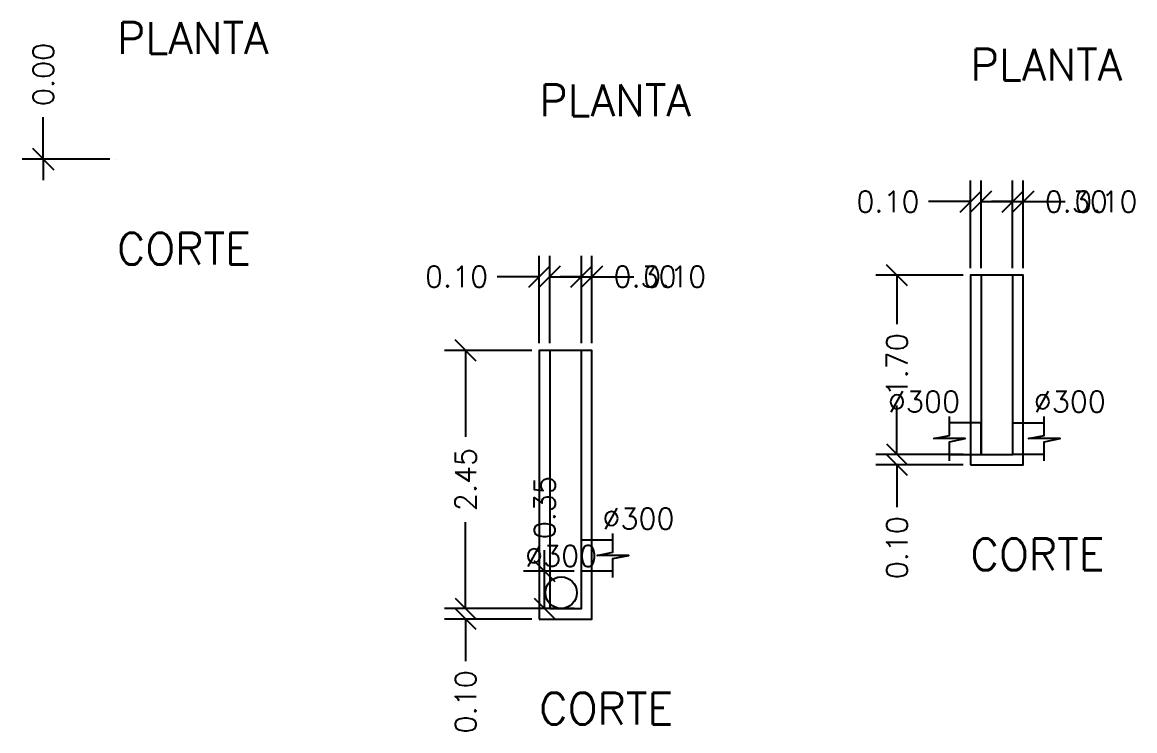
# Model space of a CAD drawing. Extents: x -6997814 to 14282083, y -16 to 289481930.
# Drawn here: x 363481.06 to 363491.63, y 7352390.85 to 7352397.58 of the extents above; entities that cross this region are included whole.
import ezdxf
from ezdxf.enums import TextEntityAlignment as Align

# ---------------------------------------------------------------- set-up
doc = ezdxf.new("R2010")
doc.units = 0
doc.header["$LTSCALE"] = 6.5
doc.header["$PDMODE"] = 3
doc.header["$PDSIZE"] = -0.3
doc.layers.get('0').update_dxf_attribs({"linetype": 'CONTINUOUS'})
doc.layers.get('Defpoints').update_dxf_attribs({"linetype": 'CONTINUOUS'})
for name, color, linetype in [('DETALHE_POCO_COT', 8, 'CONTINUOUS'), ('DETALHE_POCO_FOR', 7, 'CONTINUOUS'), ('DETALHE_POCO_TIT', 5, 'CONTINUOUS'), ('DETALHE_POCO_TUB', 4, 'CONTINUOUS'), ('DETALHE_POCO_TXT', 7, 'CONTINUOUS')]:
    doc.layers.add(name, color=color, linetype=linetype)
doc.styles.add('ROMANS', font='romans.shx')
doc.styles.get("Standard").update_dxf_attribs({"font": 'simplex.shx'})
doc.dimstyles.get("Standard").update_dxf_attribs({"dimtxt": 0.18, "dimasz": 0.18, "dimexe": 0.18, "dimexo": 0.0625, "dimgap": 0.09, "dimtad": 0, "dimtih": 1, "dimtoh": 1, "dimdec": 4, "dimzin": 0, "dimdsep": 46, "dimtxsty": 'Standard', "dimcen": 0.09, "dimadec": 0, "dimazin": 0, "dimtfac": 1, "dimtdec": 4, "dimtofl": 0, "dimtmove": 0, "dimatfit": 3, "dimfxl": 1, "dimtolj": 1, "dimtzin": 0, "dimarcsym": 0})

# ---------------------------------------------------------------- blocks, each defined once
blk = doc.blocks.new('_OBLIQUE')
at = {"color": 0, "linetype": 'ByBlock'}
blk.add_line((-0.5, -0.5), (0.5, 0.5), dxfattribs=at)
blk = doc.blocks.new('*D293')
at = {"layer": 'Defpoints', "color": 0, "lineweight": -2, "transparency": 16777216}
for p in [(363481.261, 7352396.281), (363481.961, 7352396.281), (363481.961, 7352396.281)]:
    blk.add_point(p, dxfattribs=at)
at = {"layer": 'DETALHE_POCO_COT', "color": 0, "lineweight": -2, "transparency": 16777216}
for p, q in [((363481.261, 7352396.281), (363481.261, 7352396.681)), ((363481.892, 7352396.281), (363481.061, 7352396.281)), ((363481.892, 7352396.281), (363481.061, 7352396.281)), ((363481.261, 7352396.281), (363481.261, 7352396.081))]:
    blk.add_line(p, q, dxfattribs=at)
at = {"layer": 'DETALHE_POCO_COT', "color": 0, "lineweight": -2, "transparency": 16777216, "xscale": 0.2, "yscale": 0.2, "zscale": 0.2}
for rotation in [90, 270]:
    blk.add_blockref('_OBLIQUE', (363481.261, 7352396.281), dxfattribs=dict(at, rotation=rotation))
at = {"layer": 'DETALHE_POCO_COT', "color": 0, "lineweight": -2, "transparency": 16777216, "insert": (363481.261, 7352397.085), "char_height": 0.2, "attachment_point": 5, "rotation": 90}
blk.add_mtext('\\A1;0.00', dxfattribs=at)
blk = doc.blocks.new('*D295')
at = {"layer": 'Defpoints', "color": 0, "lineweight": -2, "transparency": 16777216}
for p in [(363485.274, 7352394.464), (363485.974, 7352394.464), (363485.974, 7352392.014)]:
    blk.add_point(p, dxfattribs=at)
at = {"layer": 'DETALHE_POCO_COT', "color": 0, "lineweight": -2, "transparency": 16777216}
for p, q in [((363485.904, 7352394.464), (363485.074, 7352394.464)), ((363485.274, 7352394.464), (363485.274, 7352393.644)), ((363485.274, 7352392.014), (363485.274, 7352392.834)), ((363485.904, 7352392.014), (363485.074, 7352392.014))]:
    blk.add_line(p, q, dxfattribs=at)
at = {"layer": 'DETALHE_POCO_COT', "color": 0, "lineweight": -2, "transparency": 16777216, "xscale": 0.2, "yscale": 0.2, "zscale": 0.2}
for p, rotation in [((363485.274, 7352394.464), 90), ((363485.274, 7352392.014), 270)]:
    blk.add_blockref('_OBLIQUE', p, dxfattribs=dict(at, rotation=rotation))
at = {"layer": 'DETALHE_POCO_COT', "color": 0, "lineweight": -2, "transparency": 16777216, "insert": (363485.274, 7352393.239), "char_height": 0.2, "attachment_point": 5, "rotation": 90}
blk.add_mtext('\\A1;2.45', dxfattribs=at)
blk = doc.blocks.new('*D296')
at = {"layer": 'Defpoints', "color": 0, "lineweight": -2, "transparency": 16777216}
for p in [(363486.074, 7352395.164), (363485.974, 7352394.464), (363486.074, 7352394.464)]:
    blk.add_point(p, dxfattribs=at)
at = {"layer": 'DETALHE_POCO_COT', "color": 0, "lineweight": -2, "transparency": 16777216}
for p, q in [((363485.974, 7352394.533), (363485.974, 7352395.364)), ((363486.074, 7352394.533), (363486.074, 7352395.364)), ((363485.974, 7352395.164), (363485.574, 7352395.164)), ((363486.074, 7352395.164), (363486.274, 7352395.164))]:
    blk.add_line(p, q, dxfattribs=at)
at = {"layer": 'DETALHE_POCO_COT', "color": 0, "lineweight": -2, "transparency": 16777216, "xscale": 0.2, "yscale": 0.2, "zscale": 0.2}
blk.add_blockref('_OBLIQUE', (363485.974, 7352395.164), dxfattribs=at)
at = {"layer": 'DETALHE_POCO_COT', "color": 0, "lineweight": -2, "transparency": 16777216, "xscale": 0.2, "yscale": 0.2, "zscale": 0.2, "rotation": 180}
blk.add_blockref('_OBLIQUE', (363486.074, 7352395.164), dxfattribs=at)
at = {"layer": 'DETALHE_POCO_COT', "color": 0, "lineweight": -2, "transparency": 16777216, "insert": (363485.188, 7352395.164), "char_height": 0.2, "attachment_point": 5}
blk.add_mtext('\\A1;0.10', dxfattribs=at)
blk = doc.blocks.new('*D297')
at = {"layer": 'Defpoints', "color": 0, "lineweight": -2, "transparency": 16777216}
for p in [(363486.374, 7352395.164), (363486.074, 7352394.464), (363486.374, 7352394.464)]:
    blk.add_point(p, dxfattribs=at)
at = {"layer": 'DETALHE_POCO_COT', "color": 0, "lineweight": -2, "transparency": 16777216}
for p, q in [((363486.074, 7352394.533), (363486.074, 7352395.364)), ((363486.374, 7352394.533), (363486.374, 7352395.364)), ((363486.074, 7352395.164), (363486.374, 7352395.164)), ((363486.374, 7352395.164), (363486.574, 7352395.164))]:
    blk.add_line(p, q, dxfattribs=at)
at = {"layer": 'DETALHE_POCO_COT', "color": 0, "lineweight": -2, "transparency": 16777216, "xscale": 0.2, "yscale": 0.2, "zscale": 0.2, "rotation": 180}
blk.add_blockref('_OBLIQUE', (363486.074, 7352395.164), dxfattribs=at)
at = {"layer": 'DETALHE_POCO_COT', "color": 0, "lineweight": -2, "transparency": 16777216, "xscale": 0.2, "yscale": 0.2, "zscale": 0.2}
blk.add_blockref('_OBLIQUE', (363486.374, 7352395.164), dxfattribs=at)
at = {"layer": 'DETALHE_POCO_COT', "color": 0, "lineweight": -2, "transparency": 16777216, "insert": (363486.979, 7352395.164), "char_height": 0.2, "attachment_point": 5}
blk.add_mtext('\\A1;0.30', dxfattribs=at)
blk = doc.blocks.new('*D298')
at = {"layer": 'Defpoints', "color": 0, "lineweight": -2, "transparency": 16777216}
for p in [(363486.474, 7352395.164), (363486.374, 7352394.464), (363486.474, 7352394.464)]:
    blk.add_point(p, dxfattribs=at)
at = {"layer": 'DETALHE_POCO_COT', "color": 0, "lineweight": -2, "transparency": 16777216}
for p, q in [((363486.374, 7352394.533), (363486.374, 7352395.364)), ((363486.474, 7352394.533), (363486.474, 7352395.364)), ((363486.374, 7352395.164), (363486.174, 7352395.164)), ((363486.474, 7352395.164), (363486.874, 7352395.164))]:
    blk.add_line(p, q, dxfattribs=at)
at = {"layer": 'DETALHE_POCO_COT', "color": 0, "lineweight": -2, "transparency": 16777216, "xscale": 0.2, "yscale": 0.2, "zscale": 0.2}
blk.add_blockref('_OBLIQUE', (363486.374, 7352395.164), dxfattribs=at)
at = {"layer": 'DETALHE_POCO_COT', "color": 0, "lineweight": -2, "transparency": 16777216, "xscale": 0.2, "yscale": 0.2, "zscale": 0.2, "rotation": 180}
blk.add_blockref('_OBLIQUE', (363486.474, 7352395.164), dxfattribs=at)
at = {"layer": 'DETALHE_POCO_COT', "color": 0, "lineweight": -2, "transparency": 16777216, "insert": (363487.26, 7352395.164), "char_height": 0.2, "attachment_point": 5}
blk.add_mtext('\\A1;0.10', dxfattribs=at)
blk = doc.blocks.new('*D299')
at = {"layer": 'Defpoints', "color": 0, "lineweight": -2, "transparency": 16777216}
for p in [(363485.274, 7352392.014), (363485.974, 7352392.014), (363485.974, 7352391.914)]:
    blk.add_point(p, dxfattribs=at)
at = {"layer": 'DETALHE_POCO_COT', "color": 0, "lineweight": -2, "transparency": 16777216}
for p, q in [((363485.274, 7352392.014), (363485.274, 7352392.214)), ((363485.904, 7352392.014), (363485.074, 7352392.014)), ((363485.904, 7352391.914), (363485.074, 7352391.914)), ((363485.274, 7352391.914), (363485.274, 7352391.514))]:
    blk.add_line(p, q, dxfattribs=at)
at = {"layer": 'DETALHE_POCO_COT', "color": 0, "lineweight": -2, "transparency": 16777216, "xscale": 0.2, "yscale": 0.2, "zscale": 0.2}
for p, rotation in [((363485.274, 7352392.014), 270), ((363485.274, 7352391.914), 90)]:
    blk.add_blockref('_OBLIQUE', p, dxfattribs=dict(at, rotation=rotation))
at = {"layer": 'DETALHE_POCO_COT', "color": 0, "lineweight": -2, "transparency": 16777216, "insert": (363485.274, 7352391.128), "char_height": 0.2, "attachment_point": 5, "rotation": 90}
blk.add_mtext('\\A1;0.10', dxfattribs=at)
blk = doc.blocks.new('*D300')
at = {"layer": 'Defpoints', "color": 0, "lineweight": -2, "transparency": 16777216}
for p in [(363486.024, 7352392.368), (363486.374, 7352392.368), (363486.374, 7352392.014)]:
    blk.add_point(p, dxfattribs=at)
at = {"layer": 'DETALHE_POCO_COT', "color": 0, "lineweight": -2, "transparency": 16777216}
for p, q in [((363486.024, 7352392.368), (363486.024, 7352392.568)), ((363486.304, 7352392.368), (363485.824, 7352392.368)), ((363486.024, 7352392.014), (363486.024, 7352392.368)), ((363486.304, 7352392.014), (363485.824, 7352392.014))]:
    blk.add_line(p, q, dxfattribs=at)
at = {"layer": 'DETALHE_POCO_COT', "color": 0, "lineweight": -2, "transparency": 16777216, "xscale": 0.2, "yscale": 0.2, "zscale": 0.2}
for p, rotation in [((363486.024, 7352392.368), 90), ((363486.024, 7352392.014), 270)]:
    blk.add_blockref('_OBLIQUE', p, dxfattribs=dict(at, rotation=rotation))
at = {"layer": 'DETALHE_POCO_COT', "color": 0, "lineweight": -2, "transparency": 16777216, "insert": (363486.024, 7352392.973), "char_height": 0.2, "attachment_point": 5, "rotation": 90}
blk.add_mtext('\\A1;0.35', dxfattribs=at)
blk = doc.blocks.new('*D302')
at = {"layer": 'Defpoints', "color": 0, "lineweight": -2, "transparency": 16777216}
for p in [(363489.372, 7352395.178), (363490.072, 7352395.178), (363490.072, 7352393.478)]:
    blk.add_point(p, dxfattribs=at)
at = {"layer": 'DETALHE_POCO_COT', "color": 0, "lineweight": -2, "transparency": 16777216}
for p, q in [((363490.003, 7352395.178), (363489.172, 7352395.178)), ((363489.372, 7352395.178), (363489.372, 7352394.714)), ((363489.372, 7352393.478), (363489.372, 7352393.942)), ((363490.003, 7352393.478), (363489.172, 7352393.478))]:
    blk.add_line(p, q, dxfattribs=at)
at = {"layer": 'DETALHE_POCO_COT', "color": 0, "lineweight": -2, "transparency": 16777216, "xscale": 0.2, "yscale": 0.2, "zscale": 0.2}
for p, rotation in [((363489.372, 7352395.178), 90), ((363489.372, 7352393.478), 270)]:
    blk.add_blockref('_OBLIQUE', p, dxfattribs=dict(at, rotation=rotation))
at = {"layer": 'DETALHE_POCO_COT', "color": 0, "lineweight": -2, "transparency": 16777216, "insert": (363489.372, 7352394.328), "char_height": 0.2, "attachment_point": 5, "rotation": 90}
blk.add_mtext('\\A1;1.70', dxfattribs=at)
blk = doc.blocks.new('*D303')
at = {"layer": 'Defpoints', "color": 0, "lineweight": -2, "transparency": 16777216}
for p in [(363490.172, 7352395.878), (363490.072, 7352395.178), (363490.172, 7352395.178)]:
    blk.add_point(p, dxfattribs=at)
at = {"layer": 'DETALHE_POCO_COT', "color": 0, "lineweight": -2, "transparency": 16777216}
for p, q in [((363490.072, 7352395.247), (363490.072, 7352396.078)), ((363490.172, 7352395.247), (363490.172, 7352396.078)), ((363490.072, 7352395.878), (363489.672, 7352395.878)), ((363490.172, 7352395.878), (363490.372, 7352395.878))]:
    blk.add_line(p, q, dxfattribs=at)
at = {"layer": 'DETALHE_POCO_COT', "color": 0, "lineweight": -2, "transparency": 16777216, "xscale": 0.2, "yscale": 0.2, "zscale": 0.2}
blk.add_blockref('_OBLIQUE', (363490.072, 7352395.878), dxfattribs=at)
at = {"layer": 'DETALHE_POCO_COT', "color": 0, "lineweight": -2, "transparency": 16777216, "xscale": 0.2, "yscale": 0.2, "zscale": 0.2, "rotation": 180}
blk.add_blockref('_OBLIQUE', (363490.172, 7352395.878), dxfattribs=at)
at = {"layer": 'DETALHE_POCO_COT', "color": 0, "lineweight": -2, "transparency": 16777216, "insert": (363489.287, 7352395.878), "char_height": 0.2, "attachment_point": 5}
blk.add_mtext('\\A1;0.10', dxfattribs=at)
blk = doc.blocks.new('*D304')
at = {"layer": 'Defpoints', "color": 0, "lineweight": -2, "transparency": 16777216}
for p in [(363490.472, 7352395.878), (363490.172, 7352395.178), (363490.472, 7352395.178)]:
    blk.add_point(p, dxfattribs=at)
at = {"layer": 'DETALHE_POCO_COT', "color": 0, "lineweight": -2, "transparency": 16777216}
for p, q in [((363490.172, 7352395.247), (363490.172, 7352396.078)), ((363490.472, 7352395.247), (363490.472, 7352396.078)), ((363490.172, 7352395.878), (363490.472, 7352395.878)), ((363490.472, 7352395.878), (363490.672, 7352395.878))]:
    blk.add_line(p, q, dxfattribs=at)
at = {"layer": 'DETALHE_POCO_COT', "color": 0, "lineweight": -2, "transparency": 16777216, "xscale": 0.2, "yscale": 0.2, "zscale": 0.2, "rotation": 180}
blk.add_blockref('_OBLIQUE', (363490.172, 7352395.878), dxfattribs=at)
at = {"layer": 'DETALHE_POCO_COT', "color": 0, "lineweight": -2, "transparency": 16777216, "xscale": 0.2, "yscale": 0.2, "zscale": 0.2}
blk.add_blockref('_OBLIQUE', (363490.472, 7352395.878), dxfattribs=at)
at = {"layer": 'DETALHE_POCO_COT', "color": 0, "lineweight": -2, "transparency": 16777216, "insert": (363491.077, 7352395.878), "char_height": 0.2, "attachment_point": 5}
blk.add_mtext('\\A1;0.30', dxfattribs=at)
blk = doc.blocks.new('*D305')
at = {"layer": 'Defpoints', "color": 0, "lineweight": -2, "transparency": 16777216}
for p in [(363490.572, 7352395.878), (363490.472, 7352395.178), (363490.572, 7352395.178)]:
    blk.add_point(p, dxfattribs=at)
at = {"layer": 'DETALHE_POCO_COT', "color": 0, "lineweight": -2, "transparency": 16777216}
for p, q in [((363490.472, 7352395.247), (363490.472, 7352396.078)), ((363490.572, 7352395.247), (363490.572, 7352396.078)), ((363490.472, 7352395.878), (363490.272, 7352395.878)), ((363490.572, 7352395.878), (363490.972, 7352395.878))]:
    blk.add_line(p, q, dxfattribs=at)
at = {"layer": 'DETALHE_POCO_COT', "color": 0, "lineweight": -2, "transparency": 16777216, "xscale": 0.2, "yscale": 0.2, "zscale": 0.2}
blk.add_blockref('_OBLIQUE', (363490.472, 7352395.878), dxfattribs=at)
at = {"layer": 'DETALHE_POCO_COT', "color": 0, "lineweight": -2, "transparency": 16777216, "xscale": 0.2, "yscale": 0.2, "zscale": 0.2, "rotation": 180}
blk.add_blockref('_OBLIQUE', (363490.572, 7352395.878), dxfattribs=at)
at = {"layer": 'DETALHE_POCO_COT', "color": 0, "lineweight": -2, "transparency": 16777216, "insert": (363491.358, 7352395.878), "char_height": 0.2, "attachment_point": 5}
blk.add_mtext('\\A1;0.10', dxfattribs=at)
blk = doc.blocks.new('*D306')
at = {"layer": 'Defpoints', "color": 0, "lineweight": -2, "transparency": 16777216}
for p in [(363489.372, 7352393.478), (363490.072, 7352393.478), (363490.072, 7352393.378)]:
    blk.add_point(p, dxfattribs=at)
at = {"layer": 'DETALHE_POCO_COT', "color": 0, "lineweight": -2, "transparency": 16777216}
for p, q in [((363489.372, 7352393.478), (363489.372, 7352393.678)), ((363490.003, 7352393.478), (363489.172, 7352393.478)), ((363490.003, 7352393.378), (363489.172, 7352393.378)), ((363489.372, 7352393.378), (363489.372, 7352392.978))]:
    blk.add_line(p, q, dxfattribs=at)
at = {"layer": 'DETALHE_POCO_COT', "color": 0, "lineweight": -2, "transparency": 16777216, "xscale": 0.2, "yscale": 0.2, "zscale": 0.2}
for p, rotation in [((363489.372, 7352393.478), 270), ((363489.372, 7352393.378), 90)]:
    blk.add_blockref('_OBLIQUE', p, dxfattribs=dict(at, rotation=rotation))
at = {"layer": 'DETALHE_POCO_COT', "color": 0, "lineweight": -2, "transparency": 16777216, "insert": (363489.372, 7352392.592), "char_height": 0.2, "attachment_point": 5, "rotation": 90}
blk.add_mtext('\\A1;0.10', dxfattribs=at)

msp = doc.modelspace()

# ---------------------------------------------------------------- linework, layer by layer
at = {"layer": 'DETALHE_POCO_FOR', "linetype": 'Continuous', "lineweight": -2}
for points in [[(363481.96099, 7352396.2806), (363481.96099, 7352396.2806), (363481.96099, 7352396.2806), (363481.96099, 7352396.2806)], [(363481.96099, 7352396.2806), (363481.96099, 7352396.2806), (363481.96099, 7352396.2806), (363481.96099, 7352396.2806)], [(363490.07242, 7352393.37793), (363490.57242, 7352393.37793), (363490.57242, 7352395.17793), (363490.07242, 7352395.17793)], [(363490.17242, 7352393.47793), (363490.47242, 7352393.47793), (363490.47242, 7352395.17793), (363490.17242, 7352395.17793)], [(363485.97385, 7352391.91386), (363486.47385, 7352391.91386), (363486.47385, 7352394.46386), (363485.97385, 7352394.46386)], [(363486.07385, 7352392.01386), (363486.37385, 7352392.01386), (363486.37385, 7352394.46386), (363486.07385, 7352394.46386)]]:
    msp.add_lwpolyline(points, close=True, dxfattribs=at)
at = {"layer": 'DETALHE_POCO_TUB', "linetype": 'Continuous', "lineweight": -2}
for points in [[(363489.87242, 7352393.41793), (363489.87242, 7352393.59793), (363490.02242, 7352393.62793), (363489.72242, 7352393.62793), (363489.87242, 7352393.65793), (363489.87242, 7352393.83793)], [(363490.77242, 7352393.41793), (363490.77242, 7352393.59793), (363490.92242, 7352393.62793), (363490.62242, 7352393.62793), (363490.77242, 7352393.65793), (363490.77242, 7352393.83793)], [(363489.87242, 7352393.47793), (363490.17242, 7352393.47793), (363490.17242, 7352393.77793), (363489.87242, 7352393.77793)], [(363490.77242, 7352393.47793), (363490.47242, 7352393.47793), (363490.47242, 7352393.77793), (363490.77242, 7352393.77793)], [(363486.67385, 7352392.36786), (363486.37385, 7352392.36786), (363486.37385, 7352392.66786), (363486.67385, 7352392.66786)], [(363486.67385, 7352392.30786), (363486.67385, 7352392.48786), (363486.82385, 7352392.51786), (363486.52385, 7352392.51786), (363486.67385, 7352392.54786), (363486.67385, 7352392.72786)]]:
    msp.add_lwpolyline(points, dxfattribs=at)
msp.add_circle((363486.18195, 7352392.16386), 0.15, dxfattribs=at)

# ---------------------------------------------------------------- texts
at = {"layer": 'DETALHE_POCO_TIT', "linetype": 'Continuous', "lineweight": -2, "style": 'ROMANS'}
for s, p in [('PLANTA', (363481.96099, 7352397.2806)), ('PLANTA', (363490.07242, 7352397.02793)), ('PLANTA', (363485.97385, 7352396.68886)), ('CORTE', (363481.96099, 7352395.2806)), ('CORTE', (363490.07242, 7352392.37793)), ('CORTE', (363485.97385, 7352390.91386))]:
    msp.add_text(s, height=0.3, dxfattribs=at).set_placement(p)
at = {"layer": 'DETALHE_POCO_TXT', "linetype": 'Continuous', "lineweight": -2, "style": 'ROMANS'}
msp.add_text('%%C300', height=0.2, dxfattribs=at).set_placement((363489.97242, 7352393.87793), align=Align.RIGHT)
for p in [(363490.67242, 7352393.87793), (363486.57385, 7352392.76786)]:
    msp.add_text('%%C300', height=0.2, dxfattribs=at).set_placement(p)
msp.add_text('%%C300', height=0.2, dxfattribs=at).set_placement((363486.18195, 7352392.41386), align=Align.CENTER)

# ---------------------------------------------------------------- dimensions: what is measured, and where the dimension line sits
at = {"layer": 'DETALHE_POCO_COT', "lineweight": -2}
for base, p1, p2, text, override, picture, middle in [((363481.26099, 7352396.2806), (363481.96099, 7352396.2806), (363481.96099, 7352396.2806), '0.00', {"dimscale": 1.111111, "dimtih": 0, "dimtoh": 0, "dimblk1": 'OBLIQUE', "dimblk2": 'OBLIQUE', "dimsah": 1}, '*D293', (363481.26099, 7352397.08536)), ((363489.37242, 7352395.17793), (363490.07242, 7352393.47793), (363490.07242, 7352395.17793), '1.70', {"dimscale": 1.111111, "dimtih": 0, "dimtoh": 0, "dimblk1": 'OBLIQUE', "dimblk2": 'OBLIQUE', "dimsah": 1}, '*D302', (363489.37242, 7352394.32793)), ((363485.27385, 7352394.46386), (363485.97385, 7352392.01386), (363485.97385, 7352394.46386), '2.45', {"dimscale": 1.111111, "dimtih": 0, "dimtoh": 0, "dimblk1": 'OBLIQUE', "dimblk2": 'OBLIQUE', "dimsah": 1}, '*D295', (363485.27385, 7352393.23886)), ((363489.37242, 7352393.47793), (363490.07242, 7352393.37793), (363490.07242, 7352393.47793), '0.10', {"dimscale": 1.111111, "dimjust": 1, "dimtih": 0, "dimtoh": 0, "dimblk1": 'OBLIQUE', "dimblk2": 'OBLIQUE', "dimsah": 1}, '*D306', (363489.37242, 7352392.59221)), ((363486.02385, 7352392.36786), (363486.37385, 7352392.01386), (363486.37385, 7352392.36786), '0.35', {"dimscale": 1.111111, "dimtih": 0, "dimtoh": 0, "dimblk1": 'OBLIQUE', "dimblk2": 'OBLIQUE', "dimsah": 1}, '*D300', (363486.02385, 7352392.97262)), ((363485.27385, 7352392.01386), (363485.97385, 7352391.91386), (363485.97385, 7352392.01386), '0.10', {"dimscale": 1.111111, "dimjust": 1, "dimtih": 0, "dimtoh": 0, "dimblk1": 'OBLIQUE', "dimblk2": 'OBLIQUE', "dimsah": 1}, '*D299', (363485.27385, 7352391.12814))]:
    dim = msp.add_linear_dim(base=base, p1=p1, p2=p2, angle=90, text=text, dimstyle='Standard', override=override, dxfattribs=at)
    dim.commit()
    dim.dimension.update_dxf_attribs({"geometry": picture, "text_midpoint": middle})
for base, p1, p2, text, override, picture, middle in [((363490.17242, 7352395.87793), (363490.07242, 7352395.17793), (363490.17242, 7352395.17793), '0.10', {"dimscale": 1.111111, "dimjust": 1, "dimtih": 0, "dimtoh": 0, "dimblk1": 'OBLIQUE', "dimblk2": 'OBLIQUE', "dimsah": 1}, '*D303', (363489.28671, 7352395.87793)), ((363490.47242, 7352395.87793), (363490.17242, 7352395.17793), (363490.47242, 7352395.17793), '0.30', {"dimscale": 1.111111, "dimtih": 0, "dimtoh": 0, "dimblk1": 'OBLIQUE', "dimblk2": 'OBLIQUE', "dimsah": 1}, '*D304', (363491.07718, 7352395.87793)), ((363490.57242, 7352395.87793), (363490.47242, 7352395.17793), (363490.57242, 7352395.17793), '0.10', {"dimscale": 1.111111, "dimjust": 2, "dimtih": 0, "dimtoh": 0, "dimblk1": 'OBLIQUE', "dimblk2": 'OBLIQUE', "dimsah": 1}, '*D305', (363491.35814, 7352395.87793)), ((363486.07385, 7352395.16386), (363485.97385, 7352394.46386), (363486.07385, 7352394.46386), '0.10', {"dimscale": 1.111111, "dimjust": 1, "dimtih": 0, "dimtoh": 0, "dimblk1": 'OBLIQUE', "dimblk2": 'OBLIQUE', "dimsah": 1}, '*D296', (363485.18814, 7352395.16386)), ((363486.37385, 7352395.16386), (363486.07385, 7352394.46386), (363486.37385, 7352394.46386), '0.30', {"dimscale": 1.111111, "dimtih": 0, "dimtoh": 0, "dimblk1": 'OBLIQUE', "dimblk2": 'OBLIQUE', "dimsah": 1}, '*D297', (363486.97861, 7352395.16386)), ((363486.47385, 7352395.16386), (363486.37385, 7352394.46386), (363486.47385, 7352394.46386), '0.10', {"dimscale": 1.111111, "dimjust": 2, "dimtih": 0, "dimtoh": 0, "dimblk1": 'OBLIQUE', "dimblk2": 'OBLIQUE', "dimsah": 1}, '*D298', (363487.25956, 7352395.16386))]:
    dim = msp.add_linear_dim(base=base, p1=p1, p2=p2, text=text, dimstyle='Standard', override=override, dxfattribs=at)
    dim.commit()
    dim.dimension.update_dxf_attribs({"geometry": picture, "text_midpoint": middle})

doc.saveas('drawing.dxf')
